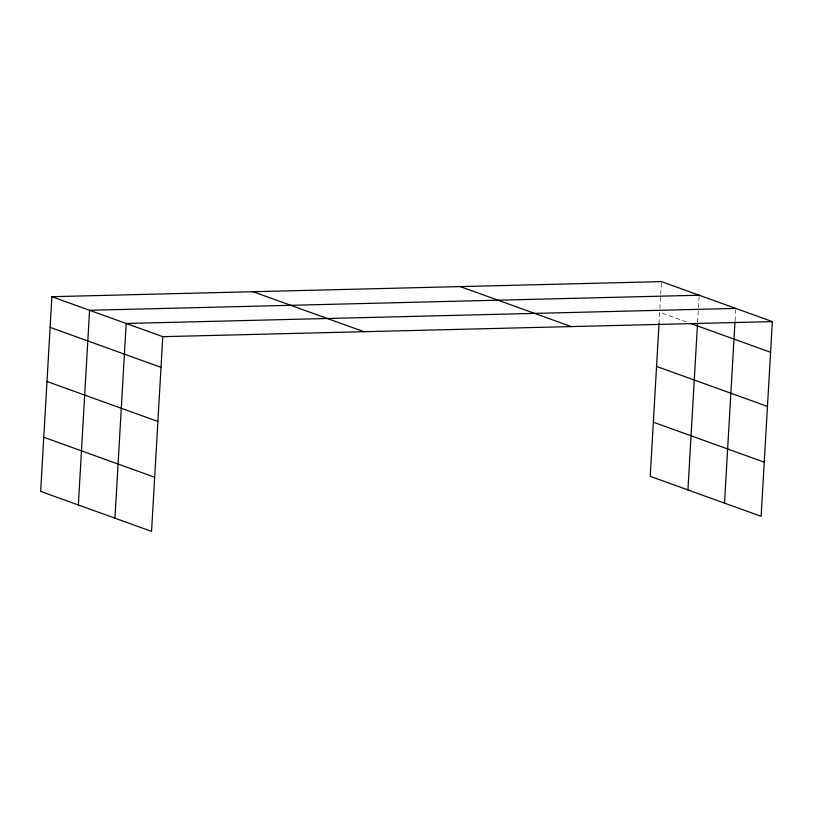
<?xml version="1.0" encoding="UTF-8"?>
<svg xmlns="http://www.w3.org/2000/svg" width="813" height="813" viewBox="0 0 813 813"><rect width="100%" height="100%" fill="white"/><g stroke="black" fill="none" stroke-linecap="round" stroke-linejoin="round"><path stroke-width="0.61" stroke-dasharray="4.07 3.05" d="M659.028 323.625L659.678 312.304L686.782 322.07M659.892 308.615L661.447 281.623M697.595 322.212L698.377 308.716M698.448 307.487L699.089 296.45M735.043 320.688L735.684 309.641"/><path stroke-width="1.22" d="M51.88 296.684L40.65 491.387L151.553 531.377L162.783 336.673L51.88 296.684L661.447 281.623L772.35 321.613L761.12 516.316L650.217 476.327L659.028 323.625M78.353 504.985L89.582 310.281L699.16 295.221M114.958 518.176L126.178 323.472L735.755 308.422M687.93 489.924L697.524 323.442M724.525 503.125L734.972 321.907M162.783 336.673L772.35 321.613M690.318 323.34L770.582 352.283M460.29 286.593L571.193 326.582M656.558 366.429L767.462 406.419M653.347 422.201L764.24 462.18M253.036 291.715L363.939 331.704M50.111 327.354L161.015 367.344M46.991 381.49L157.885 421.469M43.77 437.262L154.673 477.241"/></g></svg>
